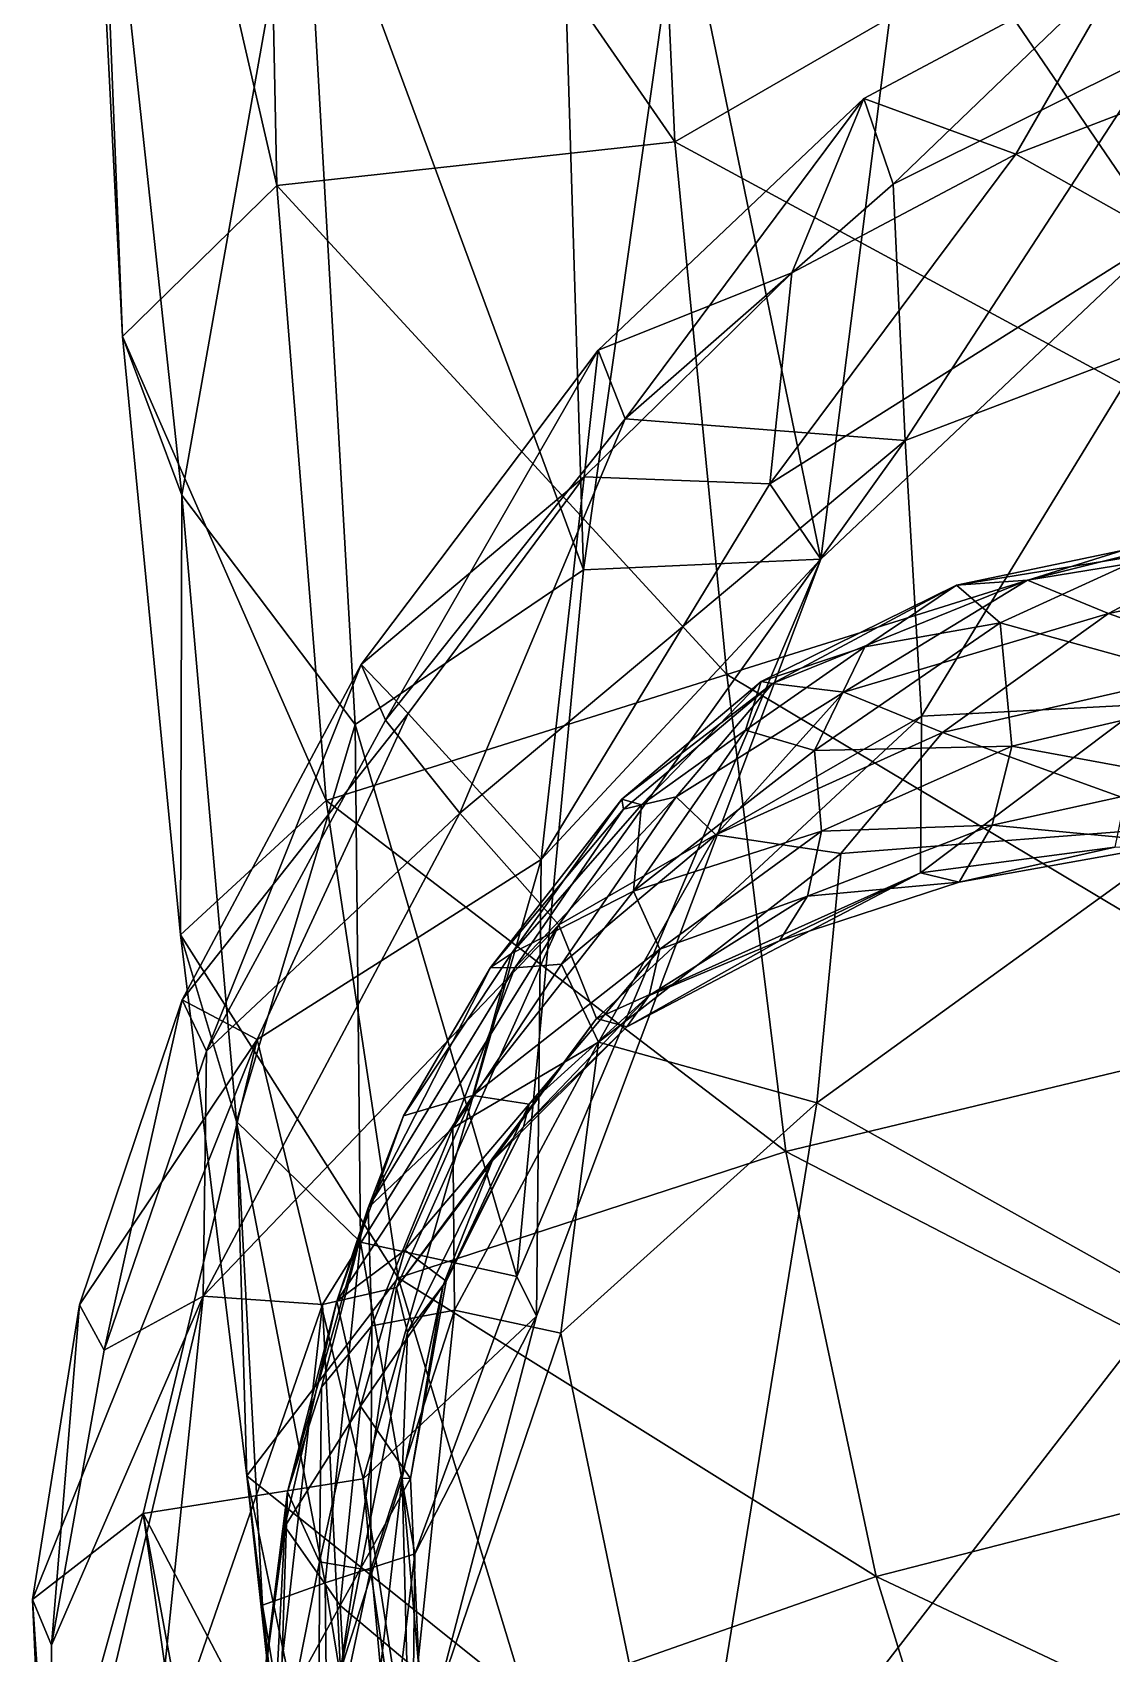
# Model space of a CAD drawing. Extents: x -1.56 to 1.56, y -5.64 to 3.99.
# Drawn here: x -1.235 to -0.853, y -0.708 to -0.133 of the extents above; entities that cross this region are included whole.
import ezdxf

# ---------------------------------------------------------------- set-up
doc = ezdxf.new("R2010")
doc.units = 0
doc.layers.add('MAMMOTH$LWO', color=1, linetype='CONTINUOUS')

msp = doc.modelspace()

# ---------------------------------------------------------------- linework, layer by layer
at = {"layer": 'MAMMOTH$LWO'}
for points in [[(-1.22235, 0.13322, 4.76657), (-1.21208, -0.02051, 4.3447), (-1.20339, -0.24095, 4.71632)], [(-1.15326, 0.03895, 5.15295), (-1.22235, 0.13322, 4.76657), (-1.14864, -0.18739, 5.12404)], [(-1.20339, -0.24095, 4.71632), (-1.14864, -0.18739, 5.12404), (-1.22235, 0.13322, 4.76657)], [(-1.01828, 0.06265, 5.43827), (-1.15326, 0.03895, 5.15295), (-1.00749, -0.17187, 5.46738)], [(-1.00749, -0.17187, 5.46738), (-0.81787, -0.06227, 5.69212), (-1.01828, 0.06265, 5.43827)], [(-1.14864, -0.18739, 5.12404), (-1.00749, -0.17187, 5.46738), (-1.15326, 0.03895, 5.15295)], [(-1.04932, -0.01514, 3.77882), (-1.03991, -0.32369, 3.68966), (-1.13925, -0.05458, 4.0009)], [(-1.0054, -0.07956, 3.54731), (-1.03991, -0.32369, 3.68966), (-1.04932, -0.01514, 3.77882)], [(-1.18235, -0.29722, 4.33926), (-1.20339, -0.24095, 4.71632), (-1.21208, -0.02051, 4.3447)], [(-1.21208, -0.02051, 4.3447), (-1.13925, -0.05458, 4.0009), (-1.18235, -0.29722, 4.33926)], [(-1.12088, -0.3785, 4.03338), (-1.18235, -0.29722, 4.33926), (-1.13925, -0.05458, 4.0009)], [(-1.03991, -0.32369, 3.68966), (-1.12088, -0.3785, 4.03338), (-1.13925, -0.05458, 4.0009)], [(-0.81787, -0.06227, 5.69212), (-1.00749, -0.17187, 5.46738), (-0.77966, -0.29515, 5.73572)], [(-0.92437, -0.07367, 3.3105), (-0.95569, -0.31988, 3.479), (-1.0054, -0.07956, 3.54731)], [(-0.95569, -0.31988, 3.479), (-0.92437, -0.07367, 3.3105), (-0.83465, -0.20539, 3.20473)], [(-0.80796, -0.07023, 3.1013), (-0.83465, -0.20539, 3.20473), (-0.92437, -0.07367, 3.3105)], [(-1.03991, -0.32369, 3.68966), (-1.0054, -0.07956, 3.54731), (-0.95569, -0.31988, 3.479)], [(-0.84609, -0.10615, 2.47703), (-0.94044, -0.15648, 2.49864), (-0.88655, -0.17626, 2.88096)], [(-0.94044, -0.15648, 2.49864), (-0.84609, -0.10615, 2.47703), (-0.93002, -0.18692, 2.1448)], [(-0.83597, -0.13995, 2.12169), (-0.93002, -0.18692, 2.1448), (-0.84609, -0.10615, 2.47703)], [(-0.88655, -0.17626, 2.88096), (-0.79495, -0.14099, 2.81494), (-0.84609, -0.10615, 2.47703)], [(-0.93002, -0.18692, 2.1448), (-0.83597, -0.13995, 2.12169), (-0.92578, -0.27779, 1.78939)], [(-0.84034, -0.24531, 1.77346), (-0.92578, -0.27779, 1.78939), (-0.83597, -0.13995, 2.12169)], [(-0.79495, -0.14099, 2.81494), (-0.88655, -0.17626, 2.88096), (-0.83465, -0.20539, 3.20473)], [(-0.94044, -0.15648, 2.49864), (-1.03471, -0.24575, 2.51162), (-0.96603, -0.21834, 2.86573)], [(-1.03471, -0.24575, 2.51162), (-0.94044, -0.15648, 2.49864), (-1.02514, -0.27013, 2.16637)], [(-0.93002, -0.18692, 2.1448), (-1.02514, -0.27013, 2.16637), (-0.94044, -0.15648, 2.49864)], [(-0.94044, -0.15648, 2.49864), (-0.96603, -0.21834, 2.86573), (-0.88655, -0.17626, 2.88096)], [(-1.00749, -0.17187, 5.46738), (-1.14864, -0.18739, 5.12404), (-0.98911, -0.36082, 5.48871)], [(-0.98911, -0.36082, 5.48871), (-0.77966, -0.29515, 5.73572), (-1.00749, -0.17187, 5.46738)], [(-0.88655, -0.17626, 2.88096), (-0.96603, -0.21834, 2.86573), (-0.9738, -0.29312, 3.20538)], [(-0.9738, -0.29312, 3.20538), (-0.83465, -0.20539, 3.20473), (-0.88655, -0.17626, 2.88096)], [(-1.14864, -0.18739, 5.12404), (-1.20339, -0.24095, 4.71632), (-1.13108, -0.40547, 5.11579)], [(-1.13108, -0.40547, 5.11579), (-0.98911, -0.36082, 5.48871), (-1.14864, -0.18739, 5.12404)], [(-1.02514, -0.27013, 2.16637), (-0.93002, -0.18692, 2.1448), (-0.92578, -0.27779, 1.78939)], [(-0.83465, -0.20539, 3.20473), (-0.9738, -0.29312, 3.20538), (-0.95569, -0.31988, 3.479)], [(-1.03471, -0.24575, 2.51162), (-1.03967, -0.29073, 2.84708), (-0.96603, -0.21834, 2.86573)], [(-0.96603, -0.21834, 2.86573), (-1.03967, -0.29073, 2.84708), (-0.9738, -0.29312, 3.20538)], [(-1.20339, -0.24095, 4.71632), (-1.18235, -0.29722, 4.33926), (-1.18277, -0.45306, 4.71055)], [(-1.18277, -0.45306, 4.71055), (-1.13108, -0.40547, 5.11579), (-1.20339, -0.24095, 4.71632)], [(-1.03471, -0.24575, 2.51162), (-1.1187, -0.35724, 2.5112), (-1.03967, -0.29073, 2.84708)], [(-1.1187, -0.35724, 2.5112), (-1.03471, -0.24575, 2.51162), (-1.11009, -0.37697, 2.18108)], [(-1.02514, -0.27013, 2.16637), (-1.11009, -0.37697, 2.18108), (-1.03471, -0.24575, 2.51162)], [(-0.92578, -0.27779, 1.78939), (-0.84034, -0.24531, 1.77346), (-0.91999, -0.37562, 1.39958)], [(-0.84109, -0.37137, 1.36383), (-0.91999, -0.37562, 1.39958), (-0.84034, -0.24531, 1.77346)], [(-1.11009, -0.37697, 2.18108), (-1.02514, -0.27013, 2.16637), (-1.0837, -0.40992, 1.81996)], [(-0.92578, -0.27779, 1.78939), (-1.0837, -0.40992, 1.81996), (-1.02514, -0.27013, 2.16637)], [(-1.0837, -0.40992, 1.81996), (-0.92578, -0.27779, 1.78939), (-1.04863, -0.44954, 1.39652)], [(-0.91999, -0.37562, 1.39958), (-1.04863, -0.44954, 1.39652), (-0.92578, -0.27779, 1.78939)], [(-1.1187, -0.35724, 2.5112), (-1.10207, -0.37466, 2.81749), (-1.03967, -0.29073, 2.84708)], [(-1.03967, -0.29073, 2.84708), (-1.10207, -0.37466, 2.81749), (-1.05484, -0.42642, 3.22357)], [(-1.03967, -0.29073, 2.84708), (-1.05484, -0.42642, 3.22357), (-0.9738, -0.29312, 3.20538)], [(-0.9738, -0.29312, 3.20538), (-1.05484, -0.42642, 3.22357), (-0.95569, -0.31988, 3.479)], [(-1.16293, -0.51934, 4.37301), (-1.18277, -0.45306, 4.71055), (-1.18235, -0.29722, 4.33926)], [(-1.18235, -0.29722, 4.33926), (-1.12088, -0.3785, 4.03338), (-1.16293, -0.51934, 4.37301)], [(-0.77966, -0.29515, 5.73572), (-0.98911, -0.36082, 5.48871), (-0.78126, -0.48499, 5.73795)], [(-0.90758, -0.32911, 0.17128), (-0.79532, -0.30556, 0.15087), (-0.88247, -0.32735, 0.11352)], [(-0.83837, -0.31783, 0.23294), (-0.79532, -0.30556, 0.15087), (-0.90758, -0.32911, 0.17128)], [(-0.8092, -0.31543, 0.10086), (-0.88247, -0.32735, 0.11352), (-0.79532, -0.30556, 0.15087)], [(-0.88247, -0.32735, 0.11352), (-0.8092, -0.31543, 0.10086), (-0.85372, -0.33916, 0.06992)], [(-0.8092, -0.31543, 0.10086), (-0.74803, -0.31736, 0.08988), (-0.85372, -0.33916, 0.06992)], [(-1.05658, -0.58838, 3.60098), (-1.06351, -0.57426, 3.85375), (-0.95569, -0.31988, 3.479)], [(-1.06351, -0.57426, 3.85375), (-1.03991, -0.32369, 3.68966), (-0.95569, -0.31988, 3.479)], [(-1.05484, -0.42642, 3.22357), (-1.05658, -0.58838, 3.60098), (-0.95569, -0.31988, 3.479)], [(-0.89218, -0.34249, 0.30284), (-0.83837, -0.31783, 0.23294), (-0.90758, -0.32911, 0.17128)], [(-0.80452, -0.36673, 0.4881), (-0.83837, -0.31783, 0.23294), (-0.89218, -0.34249, 0.30284)], [(-0.85372, -0.33916, 0.06992), (-0.74803, -0.31736, 0.08988), (-0.80429, -0.35659, 0.04115)], [(-1.03991, -0.32369, 3.68966), (-1.06351, -0.57426, 3.85375), (-1.12088, -0.3785, 4.03338)], [(-0.97286, -0.364, 0.1153), (-0.90758, -0.32911, 0.17128), (-0.88247, -0.32735, 0.11352)], [(-0.94759, -0.36705, 0.07318), (-0.97286, -0.364, 0.1153), (-0.88247, -0.32735, 0.11352)], [(-0.88247, -0.32735, 0.11352), (-0.85372, -0.33916, 0.06992), (-0.94759, -0.36705, 0.07318)], [(-0.97683, -0.36325, 0.18239), (-0.90758, -0.32911, 0.17128), (-0.97286, -0.364, 0.1153)], [(-0.94008, -0.35093, 0.25517), (-0.90758, -0.32911, 0.17128), (-0.97683, -0.36325, 0.18239)], [(-0.94008, -0.35093, 0.25517), (-0.89218, -0.34249, 0.30284), (-0.90758, -0.32911, 0.17128)], [(-0.91255, -0.38131, 0.04213), (-0.94759, -0.36705, 0.07318), (-0.85372, -0.33916, 0.06992)], [(-0.80429, -0.35659, 0.04115), (-0.91255, -0.38131, 0.04213), (-0.85372, -0.33916, 0.06992)], [(-0.95796, -0.38775, 0.38255), (-0.88802, -0.38624, 0.49991), (-0.89218, -0.34249, 0.30284)], [(-0.89218, -0.34249, 0.30284), (-0.94008, -0.35093, 0.25517), (-0.95796, -0.38775, 0.38255)], [(-0.89218, -0.34249, 0.30284), (-0.88802, -0.38624, 0.49991), (-0.80452, -0.36673, 0.4881)], [(-0.98248, -0.38053, 0.27814), (-0.94008, -0.35093, 0.25517), (-0.97683, -0.36325, 0.18239)], [(-0.95796, -0.38775, 0.38255), (-0.94008, -0.35093, 0.25517), (-0.98248, -0.38053, 0.27814)], [(-1.1187, -0.35724, 2.5112), (-1.18225, -0.47613, 2.50105), (-1.10207, -0.37466, 2.81749)], [(-1.18225, -0.47613, 2.50105), (-1.1187, -0.35724, 2.5112), (-1.17362, -0.49434, 2.18722)], [(-1.11009, -0.37697, 2.18108), (-1.17362, -0.49434, 2.18722), (-1.1187, -0.35724, 2.5112)], [(-0.98911, -0.36082, 5.48871), (-1.13108, -0.40547, 5.11579), (-0.96808, -0.52996, 5.50541)], [(-0.96808, -0.52996, 5.50541), (-0.78126, -0.48499, 5.73795), (-0.98911, -0.36082, 5.48871)], [(-0.82135, -0.4143, 0.01941), (-0.91255, -0.38131, 0.04213), (-0.80429, -0.35659, 0.04115)], [(-0.97683, -0.36325, 0.18239), (-0.97286, -0.364, 0.1153), (-1.02632, -0.40499, 0.15348)], [(-1.01937, -0.40704, 0.24739), (-0.97683, -0.36325, 0.18239), (-1.02632, -0.40499, 0.15348)], [(-1.02632, -0.40499, 0.15348), (-0.97286, -0.364, 0.1153), (-1.02565, -0.40856, 0.1083)], [(-1.00705, -0.40421, 0.08072), (-1.02565, -0.40856, 0.1083), (-0.97286, -0.364, 0.1153)], [(-0.98248, -0.38053, 0.27814), (-0.97683, -0.36325, 0.18239), (-1.01937, -0.40704, 0.24739)], [(-1.00705, -0.40421, 0.08072), (-0.97286, -0.364, 0.1153), (-0.94759, -0.36705, 0.07318)], [(-0.99294, -0.41768, 0.05401), (-1.00705, -0.40421, 0.08072), (-0.94759, -0.36705, 0.07318)], [(-0.99294, -0.41768, 0.05401), (-0.94759, -0.36705, 0.07318), (-0.91255, -0.38131, 0.04213)], [(-0.80452, -0.36673, 0.4881), (-0.88802, -0.38624, 0.49991), (-0.82249, -0.39822, 0.66379)], [(-0.85151, -0.42207, 1.06486), (-0.92043, -0.43108, 1.08145), (-0.84109, -0.37137, 1.36383)], [(-0.91999, -0.37562, 1.39958), (-0.84109, -0.37137, 1.36383), (-0.92043, -0.43108, 1.08145)], [(-1.18225, -0.47613, 2.50105), (-1.15564, -0.49028, 2.77521), (-1.10207, -0.37466, 2.81749)], [(-1.17362, -0.49434, 2.18722), (-1.11009, -0.37697, 2.18108), (-1.0837, -0.40992, 1.81996)], [(-1.119, -0.56216, 4.10531), (-1.16293, -0.51934, 4.37301), (-1.12088, -0.3785, 4.03338)], [(-1.10207, -0.37466, 2.81749), (-1.15564, -0.49028, 2.77521), (-1.05484, -0.42642, 3.22357)], [(-1.06351, -0.57426, 3.85375), (-1.119, -0.56216, 4.10531), (-1.12088, -0.3785, 4.03338)], [(-1.04863, -0.44954, 1.39652), (-0.91999, -0.37562, 1.39958), (-1.03524, -0.48279, 1.07082)], [(-0.92043, -0.43108, 1.08145), (-1.03524, -0.48279, 1.07082), (-0.91999, -0.37562, 1.39958)], [(-1.02214, -0.43761, 0.38675), (-0.98248, -0.38053, 0.27814), (-1.01937, -0.40704, 0.24739)], [(-0.95796, -0.38775, 0.38255), (-0.98248, -0.38053, 0.27814), (-1.02214, -0.43761, 0.38675)], [(-0.94863, -0.42429, 0.03146), (-0.99294, -0.41768, 0.05401), (-0.91255, -0.38131, 0.04213)], [(-0.82135, -0.4143, 0.01941), (-0.94863, -0.42429, 0.03146), (-0.91255, -0.38131, 0.04213)], [(-1.02214, -0.43761, 0.38675), (-0.95544, -0.41637, 0.50744), (-0.95796, -0.38775, 0.38255)], [(-0.95544, -0.41637, 0.50744), (-0.88802, -0.38624, 0.49991), (-0.95796, -0.38775, 0.38255)], [(-0.88802, -0.38624, 0.49991), (-0.95544, -0.41637, 0.50744), (-0.895, -0.41424, 0.66129)], [(-0.88802, -0.38624, 0.49991), (-0.895, -0.41424, 0.66129), (-0.82249, -0.39822, 0.66379)], [(-0.82249, -0.39822, 0.66379), (-0.895, -0.41424, 0.66129), (-0.82867, -0.42052, 0.86362)], [(-1.13108, -0.40547, 5.11579), (-1.18277, -0.45306, 4.71055), (-1.10566, -0.57472, 5.14384)], [(-1.10566, -0.57472, 5.14384), (-0.96808, -0.52996, 5.50541), (-1.13108, -0.40547, 5.11579)], [(-1.07291, -0.46465, 0.13078), (-1.02632, -0.40499, 0.15348), (-1.02565, -0.40856, 0.1083)], [(-1.02632, -0.40499, 0.15348), (-1.07291, -0.46465, 0.13078), (-1.06538, -0.45971, 0.22712)], [(-1.06538, -0.45971, 0.22712), (-1.01937, -0.40704, 0.24739), (-1.02632, -0.40499, 0.15348)], [(-1.06538, -0.45971, 0.22712), (-1.02214, -0.43761, 0.38675), (-1.01937, -0.40704, 0.24739)], [(-1.06418, -0.46482, 0.094), (-1.00705, -0.40421, 0.08072), (-1.04763, -0.46356, 0.06792)], [(-1.06418, -0.46482, 0.094), (-1.02565, -0.40856, 0.1083), (-1.00705, -0.40421, 0.08072)], [(-1.04763, -0.46356, 0.06792), (-1.00705, -0.40421, 0.08072), (-0.99294, -0.41768, 0.05401)], [(-1.0837, -0.40992, 1.81996), (-1.17476, -0.58126, 1.83055), (-1.17362, -0.49434, 2.18722)], [(-1.0837, -0.40992, 1.81996), (-1.04863, -0.44954, 1.39652), (-1.17476, -0.58126, 1.83055)], [(-1.06418, -0.46482, 0.094), (-1.07291, -0.46465, 0.13078), (-1.02565, -0.40856, 0.1083)], [(-1.03451, -0.49116, 0.04412), (-1.04763, -0.46356, 0.06792), (-0.99294, -0.41768, 0.05401)], [(-1.03451, -0.49116, 0.04412), (-0.99294, -0.41768, 0.05401), (-0.94863, -0.42429, 0.03146)], [(-1.01287, -0.45822, 0.52204), (-0.95544, -0.41637, 0.50744), (-1.02214, -0.43761, 0.38675)], [(-0.95544, -0.41637, 0.50744), (-1.01287, -0.45822, 0.52204), (-0.96049, -0.43945, 0.66971)], [(-0.895, -0.41424, 0.66129), (-0.96049, -0.43945, 0.66971), (-0.90669, -0.43446, 0.86029)], [(-0.95544, -0.41637, 0.50744), (-0.96049, -0.43945, 0.66971), (-0.895, -0.41424, 0.66129)], [(-0.82135, -0.4143, 0.01941), (-0.83279, -0.58238, 0.00779), (-0.95714, -0.51272, 0.01896)], [(-0.95714, -0.51272, 0.01896), (-0.94863, -0.42429, 0.03146), (-0.82135, -0.4143, 0.01941)], [(-0.895, -0.41424, 0.66129), (-0.90669, -0.43446, 0.86029), (-0.82867, -0.42052, 0.86362)], [(-0.95714, -0.51272, 0.01896), (-1.03451, -0.49116, 0.04412), (-0.94863, -0.42429, 0.03146)], [(-0.90669, -0.43446, 0.86029), (-0.92043, -0.43108, 1.08145), (-0.85151, -0.42207, 1.06486)], [(-0.82867, -0.42052, 0.86362), (-0.90669, -0.43446, 0.86029), (-0.85151, -0.42207, 1.06486)], [(-1.15564, -0.49028, 2.77521), (-1.11804, -0.64607, 3.23526), (-1.05484, -0.42642, 3.22357)], [(-1.05484, -0.42642, 3.22357), (-1.11804, -0.64607, 3.23526), (-1.05658, -0.58838, 3.60098)], [(-1.0245, -0.48569, 0.86984), (-1.03524, -0.48279, 1.07082), (-0.92043, -0.43108, 1.08145)], [(-0.97033, -0.45529, 0.86594), (-1.0245, -0.48569, 0.86984), (-0.92043, -0.43108, 1.08145)], [(-0.90669, -0.43446, 0.86029), (-0.97033, -0.45529, 0.86594), (-0.92043, -0.43108, 1.08145)], [(-0.96049, -0.43945, 0.66971), (-0.97033, -0.45529, 0.86594), (-0.90669, -0.43446, 0.86029)], [(-1.07918, -0.51014, 0.38399), (-1.01287, -0.45822, 0.52204), (-1.02214, -0.43761, 0.38675)], [(-1.02214, -0.43761, 0.38675), (-1.06538, -0.45971, 0.22712), (-1.07918, -0.51014, 0.38399)], [(-0.96049, -0.43945, 0.66971), (-1.01664, -0.47458, 0.68194), (-0.97033, -0.45529, 0.86594)], [(-1.01287, -0.45822, 0.52204), (-1.01664, -0.47458, 0.68194), (-0.96049, -0.43945, 0.66971)], [(-1.18277, -0.45306, 4.71055), (-1.16293, -0.51934, 4.37301), (-1.15923, -0.64501, 4.72547)], [(-1.15923, -0.64501, 4.72547), (-1.10566, -0.57472, 5.14384), (-1.18277, -0.45306, 4.71055)], [(-1.13247, -0.58423, 1.3925), (-1.17476, -0.58126, 1.83055), (-1.04863, -0.44954, 1.39652)], [(-1.04863, -0.44954, 1.39652), (-1.10618, -0.57815, 1.05344), (-1.13247, -0.58423, 1.3925)], [(-1.03524, -0.48279, 1.07082), (-1.10618, -0.57815, 1.05344), (-1.04863, -0.44954, 1.39652)], [(-1.10374, -0.5173, 0.19157), (-1.06538, -0.45971, 0.22712), (-1.07291, -0.46465, 0.13078)], [(-1.06538, -0.45971, 0.22712), (-1.10374, -0.5173, 0.19157), (-1.07918, -0.51014, 0.38399)], [(-1.0591, -0.51316, 0.53896), (-1.01287, -0.45822, 0.52204), (-1.07918, -0.51014, 0.38399)], [(-1.01287, -0.45822, 0.52204), (-1.0591, -0.51316, 0.53896), (-1.01664, -0.47458, 0.68194)], [(-1.01664, -0.47458, 0.68194), (-1.0245, -0.48569, 0.86984), (-0.97033, -0.45529, 0.86594)], [(-1.1163, -0.54992, 0.12426), (-1.10374, -0.5173, 0.19157), (-1.07291, -0.46465, 0.13078)], [(-1.1163, -0.54992, 0.12426), (-1.07291, -0.46465, 0.13078), (-1.06418, -0.46482, 0.094)], [(-1.06418, -0.46482, 0.094), (-1.08617, -0.52159, 0.07636), (-1.1163, -0.54992, 0.12426)], [(-1.03451, -0.49116, 0.04412), (-1.08617, -0.52159, 0.07636), (-1.04763, -0.46356, 0.06792)], [(-1.04763, -0.46356, 0.06792), (-1.08617, -0.52159, 0.07636), (-1.06418, -0.46482, 0.094)], [(-1.18225, -0.47613, 2.50105), (-1.21861, -0.5843, 2.48861), (-1.15564, -0.49028, 2.77521)], [(-1.20988, -0.60048, 2.19001), (-1.21861, -0.5843, 2.48861), (-1.18225, -0.47613, 2.50105)], [(-1.17362, -0.49434, 2.18722), (-1.20988, -0.60048, 2.19001), (-1.18225, -0.47613, 2.50105)], [(-1.01664, -0.47458, 0.68194), (-1.06116, -0.52125, 0.69301), (-1.0245, -0.48569, 0.86984)], [(-1.0591, -0.51316, 0.53896), (-1.06116, -0.52125, 0.69301), (-1.01664, -0.47458, 0.68194)], [(-1.07223, -0.53338, 0.88251), (-1.10618, -0.57815, 1.05344), (-1.03524, -0.48279, 1.07082)], [(-1.0245, -0.48569, 0.86984), (-1.07223, -0.53338, 0.88251), (-1.03524, -0.48279, 1.07082)], [(-1.06116, -0.52125, 0.69301), (-1.07223, -0.53338, 0.88251), (-1.0245, -0.48569, 0.86984)], [(-0.78126, -0.48499, 5.73795), (-0.96808, -0.52996, 5.50541), (-0.76306, -0.63619, 5.73531)], [(-1.21861, -0.5843, 2.48861), (-1.2353, -0.68883, 2.48078), (-1.15564, -0.49028, 2.77521)], [(-1.2353, -0.68883, 2.48078), (-1.19603, -0.65835, 2.76215), (-1.15564, -0.49028, 2.77521)], [(-1.17476, -0.58126, 1.83055), (-1.20988, -0.60048, 2.19001), (-1.17362, -0.49434, 2.18722)], [(-1.15564, -0.49028, 2.77521), (-1.19603, -0.65835, 2.76215), (-1.11804, -0.64607, 3.23526)], [(-1.03451, -0.49116, 0.04412), (-1.08559, -0.58629, 0.05096), (-1.08617, -0.52159, 0.07636)], [(-1.03451, -0.49116, 0.04412), (-1.04788, -0.59437, 0.0285), (-1.08559, -0.58629, 0.05096)], [(-1.03451, -0.49116, 0.04412), (-0.95714, -0.51272, 0.01896), (-1.04788, -0.59437, 0.0285)], [(-1.07918, -0.51014, 0.38399), (-1.10374, -0.5173, 0.19157), (-1.12734, -0.58308, 0.23875)], [(-1.07918, -0.51014, 0.38399), (-1.12734, -0.58308, 0.23875), (-1.10329, -0.56498, 0.42769)], [(-1.10329, -0.56498, 0.42769), (-1.0591, -0.51316, 0.53896), (-1.07918, -0.51014, 0.38399)], [(-1.10374, -0.5173, 0.19157), (-1.1163, -0.54992, 0.12426), (-1.12734, -0.58308, 0.23875)], [(-1.0591, -0.51316, 0.53896), (-1.10329, -0.56498, 0.42769), (-1.08854, -0.57593, 0.55667)], [(-1.0591, -0.51316, 0.53896), (-1.08854, -0.57593, 0.55667), (-1.06116, -0.52125, 0.69301)], [(-0.95714, -0.51272, 0.01896), (-1.00442, -0.80432, 0.01407), (-1.04788, -0.59437, 0.0285)], [(-0.83279, -0.58238, 0.00779), (-1.00442, -0.80432, 0.01407), (-0.95714, -0.51272, 0.01896)], [(-1.15372, -0.69088, 4.44469), (-1.15923, -0.64501, 4.72547), (-1.16293, -0.51934, 4.37301)], [(-1.119, -0.56216, 4.10531), (-1.13151, -0.6829, 4.22611), (-1.16293, -0.51934, 4.37301)], [(-1.13151, -0.6829, 4.22611), (-1.15372, -0.69088, 4.44469), (-1.16293, -0.51934, 4.37301)], [(-1.08617, -0.52159, 0.07636), (-1.11492, -0.59176, 0.08555), (-1.1163, -0.54992, 0.12426)], [(-1.08617, -0.52159, 0.07636), (-1.08559, -0.58629, 0.05096), (-1.11492, -0.59176, 0.08555)], [(-1.06116, -0.52125, 0.69301), (-1.08969, -0.57742, 0.70328), (-1.07223, -0.53338, 0.88251)], [(-1.08969, -0.57742, 0.70328), (-1.06116, -0.52125, 0.69301), (-1.08854, -0.57593, 0.55667)], [(-1.1023, -0.59406, 0.87058), (-1.10618, -0.57815, 1.05344), (-1.07223, -0.53338, 0.88251)], [(-0.96808, -0.52996, 5.50541), (-1.10566, -0.57472, 5.14384), (-0.93613, -0.68068, 5.51581)], [(-1.1023, -0.59406, 0.87058), (-1.07223, -0.53338, 0.88251), (-1.08969, -0.57742, 0.70328)], [(-0.93613, -0.68068, 5.51581), (-0.76306, -0.63619, 5.73531), (-0.96808, -0.52996, 5.50541)], [(-1.12734, -0.58308, 0.23875), (-1.1163, -0.54992, 0.12426), (-1.14481, -0.65063, 0.1451)], [(-1.13283, -0.6136, 0.11371), (-1.14481, -0.65063, 0.1451), (-1.1163, -0.54992, 0.12426)], [(-1.11492, -0.59176, 0.08555), (-1.13283, -0.6136, 0.11371), (-1.1163, -0.54992, 0.12426)], [(-1.09969, -0.67266, 3.97978), (-1.13151, -0.6829, 4.22611), (-1.119, -0.56216, 4.10531)], [(-1.06351, -0.57426, 3.85375), (-1.09969, -0.67266, 3.97978), (-1.119, -0.56216, 4.10531)], [(-1.10329, -0.56498, 0.42769), (-1.12734, -0.58308, 0.23875), (-1.11894, -0.62032, 0.43986)], [(-1.11894, -0.62032, 0.43986), (-1.08854, -0.57593, 0.55667), (-1.10329, -0.56498, 0.42769)], [(-1.10566, -0.57472, 5.14384), (-1.15923, -0.64501, 4.72547), (-1.06024, -0.72427, 5.19146)], [(-1.06024, -0.72427, 5.19146), (-0.93613, -0.68068, 5.51581), (-1.10566, -0.57472, 5.14384)], [(-1.05658, -0.58838, 3.60098), (-1.09969, -0.67266, 3.97978), (-1.06351, -0.57426, 3.85375)], [(-1.12602, -0.714, 1.03319), (-1.13247, -0.58423, 1.3925), (-1.10618, -0.57815, 1.05344)], [(-1.12602, -0.714, 1.03319), (-1.10618, -0.57815, 1.05344), (-1.1023, -0.59406, 0.87058)], [(-1.08854, -0.57593, 0.55667), (-1.11894, -0.62032, 0.43986), (-1.10119, -0.6459, 0.57616)], [(-1.08969, -0.57742, 0.70328), (-1.1042, -0.64579, 0.72921), (-1.1023, -0.59406, 0.87058)], [(-1.1042, -0.64579, 0.72921), (-1.08969, -0.57742, 0.70328), (-1.10119, -0.6459, 0.57616)], [(-1.08854, -0.57593, 0.55667), (-1.10119, -0.6459, 0.57616), (-1.08969, -0.57742, 0.70328)], [(-1.22854, -0.70505, 2.19225), (-1.2353, -0.68883, 2.48078), (-1.21861, -0.5843, 2.48861)], [(-1.20988, -0.60048, 2.19001), (-1.17476, -0.58126, 1.83055), (-1.22854, -0.70505, 2.19225)], [(-1.22854, -0.70505, 2.19225), (-1.17476, -0.58126, 1.83055), (-1.22761, -0.80318, 2.19443)], [(-1.20988, -0.60048, 2.19001), (-1.22854, -0.70505, 2.19225), (-1.21861, -0.5843, 2.48861)], [(-1.19321, -0.75951, 1.81473), (-1.22761, -0.80318, 2.19443), (-1.17476, -0.58126, 1.83055)], [(-1.17476, -0.58126, 1.83055), (-1.13247, -0.58423, 1.3925), (-1.19321, -0.75951, 1.81473)], [(-1.14885, -0.72922, 1.36199), (-1.19321, -0.75951, 1.81473), (-1.13247, -0.58423, 1.3925)], [(-1.13247, -0.58423, 1.3925), (-1.12602, -0.714, 1.03319), (-1.14885, -0.72922, 1.36199)], [(-1.14577, -0.66302, 0.24553), (-1.12734, -0.58308, 0.23875), (-1.14481, -0.65063, 0.1451)], [(-1.11894, -0.62032, 0.43986), (-1.12734, -0.58308, 0.23875), (-1.14577, -0.66302, 0.24553)], [(-1.08559, -0.58629, 0.05096), (-1.10347, -0.75848, 0.0368), (-1.1154, -0.67855, 0.06002)], [(-1.08559, -0.58629, 0.05096), (-1.1154, -0.67855, 0.06002), (-1.11492, -0.59176, 0.08555)], [(-1.04788, -0.59437, 0.0285), (-1.10347, -0.75848, 0.0368), (-1.08559, -0.58629, 0.05096)], [(-0.76401, -0.81613, 0.00358), (-1.00442, -0.80432, 0.01407), (-0.83279, -0.58238, 0.00779)], [(-1.1154, -0.67855, 0.06002), (-1.13348, -0.67551, 0.09058), (-1.11492, -0.59176, 0.08555)], [(-1.13283, -0.6136, 0.11371), (-1.11492, -0.59176, 0.08555), (-1.13348, -0.67551, 0.09058)], [(-1.11804, -0.64607, 3.23526), (-1.10068, -0.75701, 3.77624), (-1.05658, -0.58838, 3.60098)], [(-1.05658, -0.58838, 3.60098), (-1.10068, -0.75701, 3.77624), (-1.09969, -0.67266, 3.97978)], [(-1.1042, -0.64579, 0.72921), (-1.12602, -0.714, 1.03319), (-1.1023, -0.59406, 0.87058)], [(-1.04788, -0.59437, 0.0285), (-1.00442, -0.80432, 0.01407), (-1.10347, -0.75848, 0.0368)], [(-1.13348, -0.67551, 0.09058), (-1.14481, -0.65063, 0.1451), (-1.13283, -0.6136, 0.11371)], [(-1.11894, -0.62032, 0.43986), (-1.14577, -0.66302, 0.24553), (-1.12615, -0.69101, 0.44276)], [(-1.12615, -0.69101, 0.44276), (-1.10119, -0.6459, 0.57616), (-1.11894, -0.62032, 0.43986)], [(-0.76306, -0.63619, 5.73531), (-0.93613, -0.68068, 5.51581), (-0.73953, -0.77354, 5.71354)], [(-1.19603, -0.65835, 2.76215), (-1.10018, -0.84125, 3.28848), (-1.11804, -0.64607, 3.23526)], [(-1.15372, -0.69088, 4.44469), (-1.13949, -0.8254, 4.56945), (-1.15923, -0.64501, 4.72547)], [(-1.12734, -0.79826, 4.79702), (-1.06024, -0.72427, 5.19146), (-1.15923, -0.64501, 4.72547)], [(-1.13949, -0.8254, 4.56945), (-1.12734, -0.79826, 4.79702), (-1.15923, -0.64501, 4.72547)], [(-1.10119, -0.6459, 0.57616), (-1.12615, -0.69101, 0.44276), (-1.09821, -0.71452, 0.59397)], [(-1.11388, -0.73088, 0.8732), (-1.12602, -0.714, 1.03319), (-1.1042, -0.64579, 0.72921)], [(-1.11804, -0.64607, 3.23526), (-1.10018, -0.84125, 3.28848), (-1.10068, -0.75701, 3.77624)], [(-1.11388, -0.73088, 0.8732), (-1.1042, -0.64579, 0.72921), (-1.10258, -0.71101, 0.72389)], [(-1.10119, -0.6459, 0.57616), (-1.09821, -0.71452, 0.59397), (-1.1042, -0.64579, 0.72921)], [(-1.10258, -0.71101, 0.72389), (-1.1042, -0.64579, 0.72921), (-1.09821, -0.71452, 0.59397)], [(-1.14481, -0.65063, 0.1451), (-1.14798, -0.74909, 0.10044), (-1.15625, -0.74064, 0.16303)], [(-1.14577, -0.66302, 0.24553), (-1.14481, -0.65063, 0.1451), (-1.15625, -0.74064, 0.16303)], [(-1.13348, -0.67551, 0.09058), (-1.14798, -0.74909, 0.10044), (-1.14481, -0.65063, 0.1451)], [(-1.2353, -0.68883, 2.48078), (-1.23104, -0.78456, 2.4768), (-1.19603, -0.65835, 2.76215)], [(-1.23104, -0.78456, 2.4768), (-1.15761, -0.92816, 2.45723), (-1.19603, -0.65835, 2.76215)], [(-1.15761, -0.92816, 2.45723), (-1.16431, -0.83, 2.75296), (-1.19603, -0.65835, 2.76215)], [(-1.19603, -0.65835, 2.76215), (-1.16431, -0.83, 2.75296), (-1.10018, -0.84125, 3.28848)], [(-1.14946, -0.73323, 0.26965), (-1.14577, -0.66302, 0.24553), (-1.15625, -0.74064, 0.16303)], [(-1.12615, -0.69101, 0.44276), (-1.14577, -0.66302, 0.24553), (-1.14946, -0.73323, 0.26965)], [(-1.09969, -0.67266, 3.97978), (-1.11377, -0.7913, 4.11389), (-1.13151, -0.6829, 4.22611)], [(-1.10068, -0.75701, 3.77624), (-1.11377, -0.7913, 4.11389), (-1.09969, -0.67266, 3.97978)], [(-1.13369, -0.76448, 0.06156), (-1.14798, -0.74909, 0.10044), (-1.13348, -0.67551, 0.09058)], [(-1.13348, -0.67551, 0.09058), (-1.1154, -0.67855, 0.06002), (-1.13369, -0.76448, 0.06156)], [(-1.13151, -0.6829, 4.22611), (-1.12987, -0.835, 4.348), (-1.15372, -0.69088, 4.44469)], [(-1.13369, -0.76448, 0.06156), (-1.1154, -0.67855, 0.06002), (-1.10347, -0.75848, 0.0368)], [(-1.11377, -0.7913, 4.11389), (-1.12987, -0.835, 4.348), (-1.13151, -0.6829, 4.22611)], [(-0.93613, -0.68068, 5.51581), (-1.06024, -0.72427, 5.19146), (-0.89628, -0.80929, 5.5081)], [(-0.89628, -0.80929, 5.5081), (-0.73953, -0.77354, 5.71354), (-0.93613, -0.68068, 5.51581)], [(-1.22854, -0.70505, 2.19225), (-1.22761, -0.80318, 2.19443), (-1.2353, -0.68883, 2.48078)], [(-1.22761, -0.80318, 2.19443), (-1.23104, -0.78456, 2.4768), (-1.2353, -0.68883, 2.48078)], [(-1.12987, -0.835, 4.348), (-1.13949, -0.8254, 4.56945), (-1.15372, -0.69088, 4.44469)], [(-1.12202, -0.76394, 0.43176), (-1.12615, -0.69101, 0.44276), (-1.14946, -0.73323, 0.26965)], [(-1.12202, -0.76394, 0.43176), (-1.09821, -0.71452, 0.59397), (-1.12615, -0.69101, 0.44276)]]:
    msp.add_3dface(points, dxfattribs=at)

doc.saveas('drawing.dxf')
